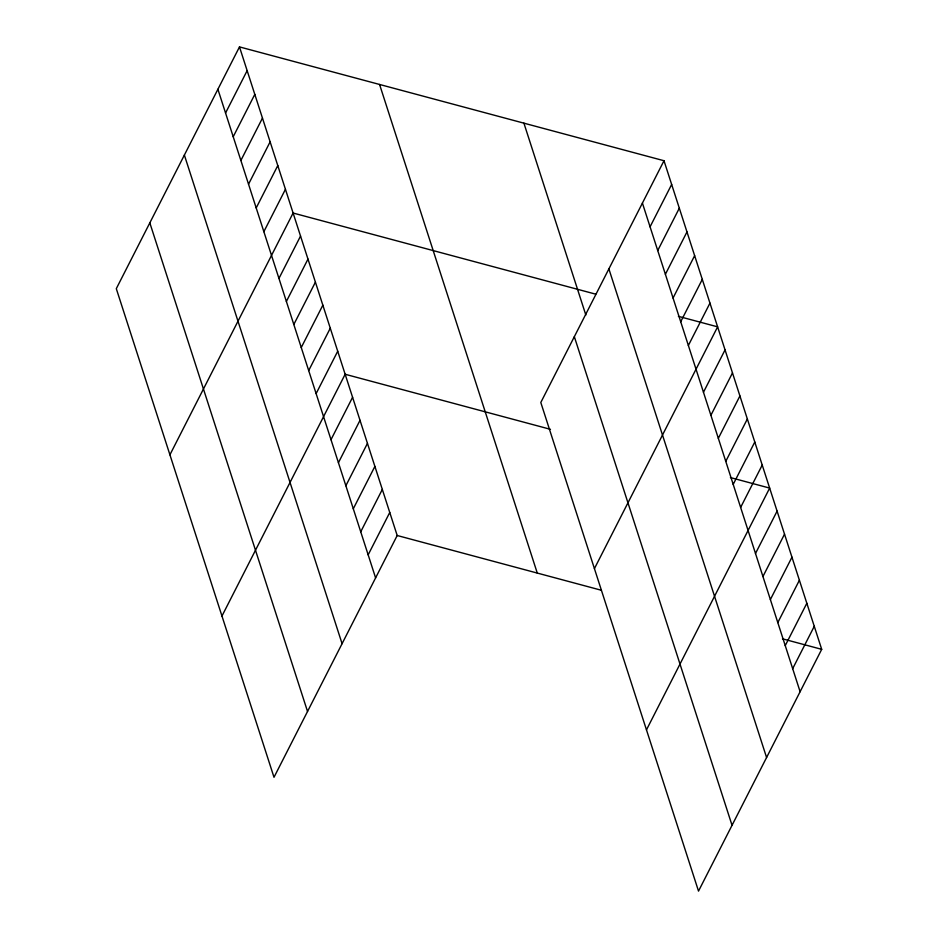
<?xml version="1.0" encoding="UTF-8"?>
<svg xmlns="http://www.w3.org/2000/svg" width="938" height="938" viewBox="0 0 938 938"><rect width="100%" height="100%" fill="white"/><g stroke="black" fill="none" stroke-linecap="round" stroke-linejoin="round"><path stroke-width="1.41" d="M239.483 46.9L116.3 288.67L274.002 777.274L397.196 535.504L239.483 46.9L663.998 160.726L821.7 649.331L698.517 891.1L540.804 402.496L663.998 160.726M225.554 113.006L247.151 70.631M233.222 136.737L254.808 94.363M240.878 160.468L262.464 118.094M248.535 184.2L270.132 141.826M256.203 207.931L277.789 165.557M263.859 231.663L285.445 189.288M169.919 454.801L293.102 213.032L595.736 294.169M278.949 278.434L300.547 236.059M286.383 301.461L307.981 259.099M293.817 324.501L315.414 282.127M301.262 347.529L322.848 305.167M308.696 370.569L330.282 328.194M316.129 393.597L337.715 351.234M221.966 616.032L345.149 374.262L550.465 429.323M330.997 439.676L352.582 397.302M338.43 462.704L360.016 420.33M345.864 485.743L367.45 443.369M353.298 508.771L374.883 466.397M360.731 531.811L382.317 489.437M368.165 554.839L389.751 512.476M650.069 226.832L671.655 184.458M657.726 250.563L679.311 208.189M665.394 274.295L686.979 231.921M673.05 298.026L694.636 255.652M680.707 321.757L702.292 279.383M688.363 345.489L709.96 303.115M594.422 568.616L717.617 326.846L678.397 316.329M703.465 392.26L725.051 349.886M710.898 415.288L732.484 372.914M718.332 438.327L739.918 395.953M725.766 461.355L747.351 418.981M733.199 484.395L754.785 442.021M740.633 507.423L762.219 465.06M646.47 729.858L769.664 488.088L730.432 477.571M755.5 553.49L777.098 511.128M762.934 576.53L784.531 534.156M770.379 599.558L791.965 557.195M777.813 622.598L799.399 580.223M785.247 645.625L806.832 603.263M792.68 668.665L814.266 626.291M397.196 535.504L601.117 590.19M782.48 638.813L821.7 649.331M642.413 203.089L800.114 691.705M608.879 268.901L766.581 757.505M523.908 123.159L585.84 315.027M574.337 336.695L732.039 825.299M379.573 84.467L537.275 573.071M217.897 89.274L375.599 577.878M184.376 155.075L342.077 643.679M149.822 222.869L307.535 711.473"/></g></svg>
